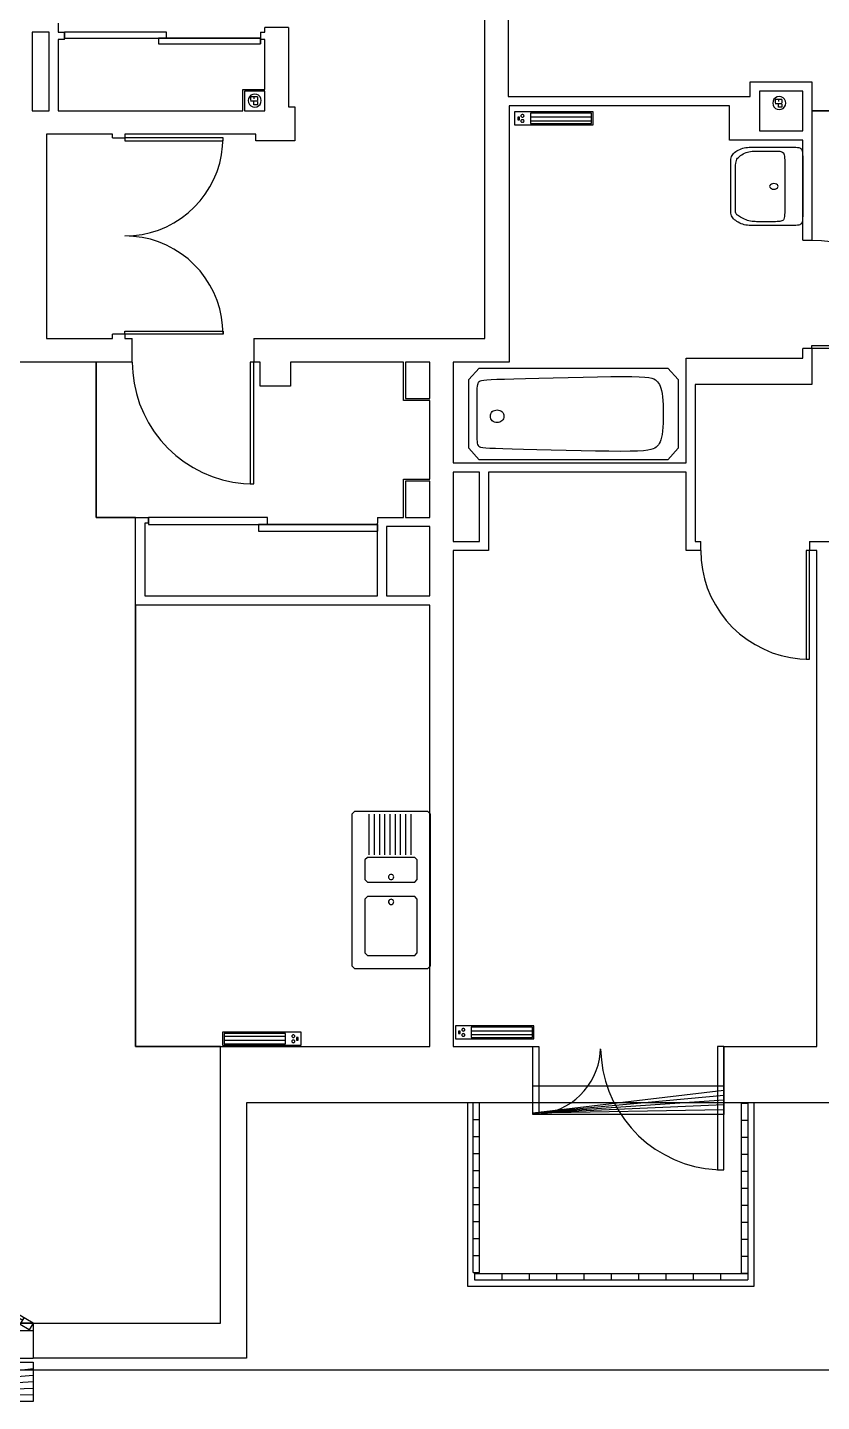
# Model space of a CAD drawing. Header units: millimetres. Extents: x -0.6 to 49.6, y -2.8 to 26.8.
# Drawn here: x 12.2 to 18.27, y -2.81 to 7.69 of the extents above; entities that cross this region are included whole.
import ezdxf
from ezdxf.enums import TextEntityAlignment as Align

# ---------------------------------------------------------------- set-up
doc = ezdxf.new("R2010")
doc.units = ezdxf.units.MM
for name, color, linetype in [('ABY_Dao_BATIM', 7, 'Continuous'), ('ABY_Equipement', 7, 'Continuous'), ('ABY_Ouverture', 124, 'Continuous'), ('ABY_Parois', 7, 'Continuous')]:
    doc.layers.add(name, color=color, linetype=linetype)

# ---------------------------------------------------------------- blocks, each defined once
blk = doc.blocks.new('OUV_ABY_D0_POR01')
for p, q in [((-41.3, 99.6), (-50, 100)), ((-50, 100), (-50, 100)), ((-50, 100), (-50, 0)), ((-47, 100), (-50, 100)), ((-47, 0), (-47, 100)), ((-32.6, 98.5), (-41.3, 99.6)), ((-24.1, 96.6), (-32.6, 98.5)), ((-15.8, 94), (-24.1, 96.6)), ((-7.7, 90.6), (-15.8, 94)), ((0, 86.6), (-7.7, 90.6)), ((7.4, 81.9), (0, 86.6)), ((14.3, 76.6), (7.4, 81.9)), ((20.7, 70.7), (14.3, 76.6)), ((26.6, 64.3), (20.7, 70.7)), ((31.9, 57.4), (26.6, 64.3)), ((36.6, 50), (31.9, 57.4)), ((40.6, 42.3), (36.6, 50)), ((44, 34.2), (40.6, 42.3)), ((46.6, 25.9), (44, 34.2)), ((48.5, 17.4), (46.6, 25.9)), ((49.6, 8.7), (48.5, 17.4)), ((-50, 0), (-47, 0)), ((50, 0), (49.6, 8.7))]:
    blk.add_line(p, q)
at = {"flags": 1}
for tag, p in [('DATE_ETAT_EQU', (0, -3.7)), ('DATE_ETAT_VOL', (0, -4.4)), ('DATE_ETAT', (0, -3)), ('ETAT_EQU', (0, -3.4)), ('ETAT_VOL', (0, -4)), ('ETAT', (0, -2.8))]:
    blk.add_attdef(tag, text='', height=0.25, rotation=360, dxfattribs=at).set_placement(p, align=Align.MIDDLE_CENTER)
at = {"color": 0, "linetype": 'ByBlock', "lineweight": -2}
for tag, flags, p in [('NUMCOMP_OUV', 1, (0, -1.9)), ('NUMCOMP_EQU', 1, (0, -2.2)), ('NUMCOMP_VOL', 1, (0, -2.5)), ('OUVERTURE', 13, (0, -0.8)), ('LARGEUR', 5, (0, -1.4)), ('HAUTEUR', 5, (0, -1.6)), ('ALLEGE', 5, (0, -1.1)), ('VOLET', 1, (0, -0.6)), ('SSSC', 1, (0, -0.3))]:
    blk.add_attdef(tag, text='', height=0.25, dxfattribs=dict(at, flags=flags)).set_placement(p, align=Align.MIDDLE)
at = {"flags": 1}
blk.add_attdef('TYPEPORTE', (-1.1, -4.9), '', height=0.25, dxfattribs=at)
blk = doc.blocks.new('OUV_ABY_D4_PPL03')
for p, q in [((-50, 0), (-50, -3)), ((2, 0), (-50, 0)), ((2, -3), (2, 0)), ((-50, -3), (50, -3)), ((-50, -3), (2, -3)), ((50, -3), (-2, -3)), ((-2, -3), (-2, -6)), ((50, -3), (50, -6)), ((50, -6), (50, -3)), ((-2, -6), (50, -6))]:
    blk.add_line(p, q)
at = {"flags": 1}
for tag, p in [('DATE_ETAT_EQU', (0, -3.71)), ('DATE_ETAT_VOL', (0, -4.37)), ('DATE_ETAT', (0, -3.05)), ('ETAT_EQU', (0, -3.38)), ('ETAT_VOL', (0, -4.04)), ('ETAT', (0, -2.77))]:
    blk.add_attdef(tag, text='', height=0.25, rotation=360, dxfattribs=at).set_placement(p, align=Align.MIDDLE_CENTER)
at = {"color": 0, "linetype": 'ByBlock', "lineweight": -2}
for tag, flags, p in [('NUMCOMP_OUV', 1, (0, -1.93)), ('NUMCOMP_EQU', 1, (0, -2.21)), ('NUMCOMP_VOL', 1, (0, -2.48)), ('OUVERTURE', 13, (0, -0.83)), ('LARGEUR', 5, (0, -1.37)), ('HAUTEUR', 5, (0, -1.64)), ('ALLEGE', 5, (0, -1.1)), ('VOLET', 1, (0, -0.56)), ('SSSC', 1, (0, -0.29))]:
    blk.add_attdef(tag, text='', height=0.25, dxfattribs=dict(at, flags=flags)).set_placement(p, align=Align.MIDDLE)
at = {"flags": 1}
blk.add_attdef('TYPEPORTE', (-1.12, -4.91), '', height=0.25, dxfattribs=at)
blk = doc.blocks.new('OUV_ABY_D4_PPL02')
for p, q in [((-91.3, 99.6), (-100, 100)), ((-100, 100), (-100, 100)), ((-100, 100), (-100, 0)), ((-97, 100), (-100, 100)), ((-97, 0), (-97, 100)), ((-82.6, 98.5), (-91.3, 99.6)), ((-74.1, 96.6), (-82.6, 98.5)), ((82.6, 98.5), (74.1, 96.6)), ((91.3, 99.6), (82.6, 98.5)), ((100, 100), (91.3, 99.6)), ((97, 0), (97, 100)), ((97, 100), (100, 100)), ((100, 100), (100, 0)), ((-65.8, 94), (-74.1, 96.6)), ((-57.7, 90.6), (-65.8, 94)), ((-50, 86.6), (-57.7, 90.6)), ((-42.6, 81.9), (-50, 86.6)), ((50, 86.6), (42.6, 81.9)), ((57.7, 90.6), (50, 86.6)), ((65.8, 94), (57.7, 90.6)), ((74.1, 96.6), (65.8, 94)), ((-35.7, 76.6), (-42.6, 81.9)), ((-29.3, 70.7), (-35.7, 76.6)), ((-23.4, 64.3), (-29.3, 70.7)), ((29.3, 70.7), (23.4, 64.3)), ((35.7, 76.6), (29.3, 70.7)), ((42.6, 81.9), (35.7, 76.6)), ((-18.1, 57.4), (-23.4, 64.3)), ((-13.4, 50), (-18.1, 57.4)), ((18.1, 57.4), (13.4, 50)), ((23.4, 64.3), (18.1, 57.4)), ((-9.4, 42.3), (-13.4, 50)), ((-6, 34.2), (-9.4, 42.3)), ((9.4, 42.3), (6, 34.2)), ((13.4, 50), (9.4, 42.3)), ((-3.4, 25.9), (-6, 34.2)), ((6, 34.2), (3.4, 25.9)), ((-1.5, 17.4), (-3.4, 25.9)), ((-0.4, 8.7), (-1.5, 17.4)), ((1.5, 17.4), (0.4, 8.7)), ((3.4, 25.9), (1.5, 17.4)), ((-100, 0), (-97, 0)), ((0, 0), (-0.4, 8.7)), ((0.4, 8.7), (0, 0)), ((0, 0), (0, 0)), ((100, 0), (97, 0))]:
    blk.add_line(p, q)
at = {"flags": 1}
for tag, p in [('DATE_ETAT_EQU', (0, -3.7)), ('DATE_ETAT_VOL', (0, -4.4)), ('DATE_ETAT', (0, -3)), ('ETAT_EQU', (0, -3.4)), ('ETAT_VOL', (0, -4)), ('ETAT', (0, -2.8))]:
    blk.add_attdef(tag, text='', height=0.25, rotation=360, dxfattribs=at).set_placement(p, align=Align.MIDDLE_CENTER)
at = {"color": 0, "linetype": 'ByBlock', "lineweight": -2}
for tag, flags, p in [('NUMCOMP_OUV', 1, (0, -1.9)), ('NUMCOMP_EQU', 1, (0, -2.2)), ('NUMCOMP_VOL', 1, (0, -2.5)), ('OUVERTURE', 13, (0, -0.8)), ('LARGEUR', 5, (0, -1.4)), ('HAUTEUR', 5, (0, -1.6)), ('ALLEGE', 5, (0, -1.1)), ('VOLET', 1, (0, -0.6)), ('SSSC', 1, (0, -0.3))]:
    blk.add_attdef(tag, text='', height=0.25, dxfattribs=dict(at, flags=flags)).set_placement(p, align=Align.MIDDLE)
at = {"flags": 1}
blk.add_attdef('TYPEPORTE', (-1.1, -4.9), '', height=0.25, dxfattribs=at)
blk = doc.blocks.new('OUV_ABY_B1_FEN02')
for p, q in [((-50, 0), (-7, 25)), ((-45.97, 1.02), (-9.82, 21.89)), ((-8.96, 20.4), (-10.46, 23)), ((-5.5, 22.4), (-8.96, 20.4)), ((-7, 25), (-5.5, 22.4)), ((-6.7, 25), (-6.77, 25.13)), ((-4.68, 21.13), (-6.7, 25)), ((-3.02, 17.1), (-4.68, 21.13)), ((4.98, 21.16), (3.31, 17.15)), ((7, 25), (4.98, 21.16)), ((7, 25), (5.5, 22.4)), ((5.5, 22.4), (8.96, 20.4)), ((50, 0), (7, 25)), ((8.96, 20.4), (10.46, 23)), ((45.97, 1.02), (9.82, 21.89)), ((-1.7, 12.94), (-3.02, 17.1)), ((3.31, 17.15), (1.99, 13.02)), ((-0.76, 8.68), (-1.7, 12.94)), ((1.99, 13.02), (1.04, 8.79)), ((-0.19, 4.36), (-0.76, 8.68)), ((1.04, 8.79), (0.46, 4.49)), ((-50, 0), (50, 0)), ((-50, -3), (-50, 0)), ((-50, 0), (-48.5, -2.6)), ((-45.04, -0.6), (-46.55, 2.01)), ((0, 0), (-0.19, 4.36)), ((0.46, 4.49), (0.26, 0.15)), ((0.26, 0.15), (0.26, 0)), ((45.04, -0.6), (46.55, 2.01)), ((50, 0), (48.5, -2.6)), ((50, 0), (50, -3)), ((50, -3), (-50, -3)), ((-48.5, -2.6), (-45.04, -0.6)), ((48.5, -2.6), (45.04, -0.6))]:
    blk.add_line(p, q)
at = {"flags": 1}
for tag, p in [('DATE_ETAT_EQU', (0, -3.71)), ('DATE_ETAT_VOL', (0, -4.37)), ('DATE_ETAT', (0, -3.05)), ('ETAT_EQU', (0, -3.38)), ('ETAT_VOL', (0, -4.04)), ('ETAT', (0, -2.77))]:
    blk.add_attdef(tag, text='', height=0.25, rotation=360, dxfattribs=at).set_placement(p, align=Align.MIDDLE_CENTER)
at = {"color": 0, "linetype": 'ByBlock', "lineweight": -2}
for tag, flags, p in [('NUMCOMP_OUV', 1, (0, -1.93)), ('NUMCOMP_EQU', 1, (0, -2.21)), ('NUMCOMP_VOL', 1, (0, -2.48)), ('OUVERTURE', 13, (0, -0.83)), ('LARGEUR', 5, (0, -1.37)), ('HAUTEUR', 5, (0, -1.64)), ('ALLEGE', 5, (0, -1.1)), ('VOLET', 1, (0, -0.56)), ('SSSC', 1, (0, -0.29))]:
    blk.add_attdef(tag, text='', height=0.25, dxfattribs=dict(at, flags=flags)).set_placement(p, align=Align.MIDDLE)
at = {"flags": 1}
blk.add_attdef('TYPEPORTE', (-1.12, -4.91), '', height=0.25, dxfattribs=at)
blk = doc.blocks.new('VOL_ABY_B3_VOL01')
for p, q in [((-50, -15), (-50, 0)), ((-50, 0), (50, 0)), ((50, 0), (50, -12)), ((50, -2.5), (-50.1, -14.22)), ((50, -2.5), (-50.1, -14.22)), ((50, -5), (-50.08, -14.22)), ((50, -5), (-50.08, -14.22)), ((50, -7.5), (-50.06, -14.22)), ((50, -7.5), (-50.06, -14.22)), ((50, -10), (-50.04, -14.22)), ((50, -10), (-50.04, -14.22)), ((50, -12.5), (-50.02, -14.22)), ((50, -12.5), (-50.02, -14.22)), ((-50, -15), (-50, -12)), ((50, -15), (-50, -15)), ((50, -12), (50, -15))]:
    blk.add_line(p, q)
at = {"color": 0, "linetype": 'ByBlock', "lineweight": -2}
for tag, flags, p in [('PROFONDEUR', 5, (0, -1.07)), ('ANNEE_REN', 1, (0, -3.01)), ('NUMCOMP', 9, (0, -2.71)), ('ALTITUDE', 13, (0, -0.53)), ('LARGEUR', 5, (0, -0.8)), ('HAUTEUR', 5, (0, -1.34)), ('EQMUR', 9, (0, -1.88)), ('EQOUV', 9, (0, -2.16)), ('EQFAC', 9, (0, -1.61)), ('SSSC', 5, (0, -0.26)), ('QTE', 9, (0, -2.44))]:
    blk.add_attdef(tag, text='', height=0.25, dxfattribs=dict(at, flags=flags)).set_placement(p, align=Align.MIDDLE)
for tag, flags, p in [('DATE_ETAT', 1, (0, -3.57)), ('DUREE_VIE', 9, (-0.02, -3.87)), ('ETAT', 9, (0, -3.3))]:
    blk.add_attdef(tag, text='', height=0.25, rotation=360, dxfattribs=dict(flags=flags)).set_placement(p, align=Align.MIDDLE_CENTER)
blk = doc.blocks.new('OUV_ABY_C0_POR10')
for p, q in [((-6.2, 0), (-5.8, 0)), ((-6.2, -4.39), (-6.2, 0)), ((-5.8, 0), (-5.8, -4.39)), ((5.8, 0), (5.8, -7.99)), ((6.2, 0), (5.8, 0)), ((6.2, -7.99), (6.2, 0)), ((-1.96, -1.2), (-1.87, -0.82)), ((-1.87, -0.82), (-1.82, -0.44)), ((-1.82, -0.44), (-1.8, -0.15)), ((-1.8, -0.17), (-1.75, -0.87)), ((-1.75, -0.87), (-1.65, -1.56)), ((-2.23, -1.91), (-2.08, -1.56)), ((-2.08, -1.56), (-1.96, -1.2)), ((-1.65, -1.56), (-1.48, -2.24)), ((-2.86, -2.88), (-2.63, -2.57)), ((-2.63, -2.57), (-2.41, -2.25)), ((-2.41, -2.25), (-2.23, -1.91)), ((-1.48, -2.24), (-1.26, -2.9)), ((-3.72, -3.64), (-3.41, -3.41)), ((-3.41, -3.41), (-3.13, -3.16)), ((-3.13, -3.16), (-2.86, -2.88)), ((-1.26, -2.9), (-0.98, -3.54)), ((-0.98, -3.54), (-0.64, -4.15)), ((-5.8, -4.39), (-6.2, -4.39)), ((-5.87, -4.39), (-5.49, -4.35)), ((-5.49, -4.35), (-5.12, -4.27)), ((-5.12, -4.27), (-4.75, -4.16)), ((-4.75, -4.16), (-4.39, -4.02)), ((-4.39, -4.02), (-4.05, -3.84)), ((-4.05, -3.84), (-3.72, -3.64)), ((-0.64, -4.15), (-0.25, -4.73)), ((-0.25, -4.73), (0.18, -5.27)), ((0.18, -5.27), (0.67, -5.78)), ((0.67, -5.78), (1.19, -6.24)), ((1.19, -6.24), (1.75, -6.65)), ((1.75, -6.65), (2.35, -7.01)), ((2.35, -7.01), (2.98, -7.32)), ((2.98, -7.32), (3.63, -7.58)), ((3.63, -7.58), (4.3, -7.77)), ((4.3, -7.77), (4.98, -7.91)), ((4.98, -7.91), (5.68, -7.98)), ((5.68, -7.98), (5.82, -7.99)), ((5.8, -7.99), (6.2, -7.99))]:
    blk.add_line(p, q)
at = {"color": 0, "linetype": 'ByBlock', "lineweight": -2}
for tag, flags, p in [('OUVERTURE', 13, (0, -0.829)), ('VOLET', 1, (0, -0.559)), ('SSSC', 1, (0, -0.289)), ('NUMCOMP_OUV', 1, (0, -1.929)), ('LARGEUR', 5, (0, -1.369)), ('HAUTEUR', 5, (0, -1.639)), ('ALLEGE', 5, (0, -1.099)), ('NUMCOMP_EQU', 1, (0, -2.213)), ('NUMCOMP_VOL', 1, (0, -2.484))]:
    blk.add_attdef(tag, text='', height=0.25, dxfattribs=dict(at, flags=flags)).set_placement(p, align=Align.MIDDLE)
at = {"flags": 1}
for tag, p in [('ETAT', (0, -2.772)), ('DATE_ETAT', (0, -3.045)), ('ETAT_EQU', (0, -3.376)), ('DATE_ETAT_EQU', (0, -3.707)), ('DATE_ETAT_VOL', (0, -4.368)), ('ETAT_VOL', (0, -4.037))]:
    blk.add_attdef(tag, text='', height=0.25, rotation=360, dxfattribs=at).set_placement(p, align=Align.MIDDLE_CENTER)
blk.add_attdef('TYPEPORTE', (-1.116, -4.909), '', height=0.25, dxfattribs=at)
blk = doc.blocks.new('EQU_ABY_I0_EVI01')
for p, q in [((-58, 30), (-60, 28)), ((-60, 28), (-60, -28)), ((58, 30), (-58, 30)), ((58, 30), (60, 28)), ((60, -28), (60, 28)), ((-58, 15), (-27, 15)), ((-58, 11), (-27, 11)), ((-23, 20), (-25, 18)), ((-25, 18), (-25, -18)), ((-8, 20), (-23, 20)), ((-6, 18), (-8, 20)), ((-6, -18), (-6, 18)), ((7, 20), (5, 18)), ((5, 18), (5, -18)), ((48, 20), (7, 20)), ((50, 18), (48, 20)), ((50, -18), (50, 18)), ((-58, 7), (-27, 7)), ((-58, 3), (-27, 3)), ((-11.9, 0.6), (-12, 0)), ((-12, 0), (-11.9, -0.6)), ((-11.6, 1.2), (-11.9, 0.6)), ((-11.2, 1.6), (-11.6, 1.2)), ((-10.6, 1.9), (-11.2, 1.6)), ((-10, 2), (-10.6, 1.9)), ((-9.4, 1.9), (-10, 2)), ((-8.8, 1.6), (-9.4, 1.9)), ((-8.4, 1.2), (-8.8, 1.6)), ((-8.1, 0.6), (-8.4, 1.2)), ((-8, 0), (-8.1, 0.6)), ((-8.1, -0.6), (-8, 0)), ((-8, 0), (-8, 0)), ((7.1, 0.6), (7, 0)), ((7, 0), (7.1, -0.6)), ((7.4, 1.2), (7.1, 0.6)), ((7.8, 1.6), (7.4, 1.2)), ((8.4, 1.9), (7.8, 1.6)), ((9, 2), (8.4, 1.9)), ((9.6, 1.9), (9, 2)), ((10.2, 1.6), (9.6, 1.9)), ((10.6, 1.2), (10.2, 1.6)), ((10.9, 0.6), (10.6, 1.2)), ((11, 0), (10.9, 0.6)), ((10.9, -0.6), (11, 0)), ((11, 0), (11, 0)), ((-58, -1), (-27, -1)), ((-58, -5), (-27, -5)), ((-58, -9), (-27, -9)), ((-11.9, -0.6), (-11.6, -1.2)), ((-11.6, -1.2), (-11.2, -1.6)), ((-11.2, -1.6), (-10.6, -1.9)), ((-10.6, -1.9), (-10, -2)), ((-10, -2), (-9.4, -1.9)), ((-9.4, -1.9), (-8.8, -1.6)), ((-8.8, -1.6), (-8.4, -1.2)), ((-8.4, -1.2), (-8.1, -0.6)), ((7.1, -0.6), (7.4, -1.2)), ((7.4, -1.2), (7.8, -1.6)), ((7.8, -1.6), (8.4, -1.9)), ((8.4, -1.9), (9, -2)), ((9, -2), (9.6, -1.9)), ((9.6, -1.9), (10.2, -1.6)), ((10.2, -1.6), (10.6, -1.2)), ((10.6, -1.2), (10.9, -0.6)), ((-58, -13), (-27, -13)), ((-58, -17), (-27, -17)), ((-25, -18), (-23, -20)), ((-23, -20), (-8, -20)), ((-8, -20), (-6, -18)), ((5, -18), (7, -20)), ((7, -20), (48, -20)), ((48, -20), (50, -18)), ((-60, -28), (-58, -30)), ((-58, -30), (58, -30)), ((58, -30), (60, -28))]:
    blk.add_line(p, q)
at = {"color": 0, "linetype": 'ByBlock', "lineweight": -2}
for tag, flags, p in [('PROFONDEUR', 5, (0, -1.1)), ('ANNEE_REN', 1, (0, -3)), ('NUMCOMP', 9, (0, -2.7)), ('ALTITUDE', 13, (0, -0.5)), ('LARGEUR', 5, (0, -0.8)), ('HAUTEUR', 5, (0, -1.3)), ('EQMUR', 9, (0, -1.9)), ('EQOUV', 9, (0, -2.2)), ('EQFAC', 9, (0, -1.6)), ('SSSC', 5, (0, -0.3)), ('QTE', 9, (0, -2.4))]:
    blk.add_attdef(tag, text='', height=0.25, dxfattribs=dict(at, flags=flags)).set_placement(p, align=Align.MIDDLE)
for tag, flags, p in [('DATE_ETAT', 1, (0, -3.6)), ('DUREE_VIE', 9, (0, -3.9)), ('ETAT', 9, (0, -3.3))]:
    blk.add_attdef(tag, text='', height=0.25, rotation=360, dxfattribs=dict(flags=flags)).set_placement(p, align=Align.MIDDLE_CENTER)
blk = doc.blocks.new('EQU_ABY_I0_BAI01')
for p, q in [((-20, 45), (-15, 50)), ((-15, 50), (15, 50)), ((15, 50), (20, 45)), ((-20, -45), (-20, 45)), ((-11.24, 41.74), (-10.19, 42.03)), ((-10.19, 42.03), (-8.95, 42.29)), ((-8.95, 42.29), (-7.5, 42.5)), ((-7.5, 42.5), (-5.83, 42.66)), ((-5.83, 42.66), (-3.98, 42.78)), ((-3.98, 42.78), (-2.02, 42.85)), ((-2.02, 42.85), (0, 42.88)), ((0, 42.88), (2.02, 42.85)), ((2.02, 42.85), (3.98, 42.78)), ((3.98, 42.78), (5.83, 42.66)), ((5.83, 42.66), (7.5, 42.5)), ((7.5, 42.5), (8.95, 42.29)), ((8.95, 42.29), (10.19, 42.03)), ((10.19, 42.03), (11.24, 41.73)), ((20, 45), (20, -45)), ((-16.06, 34.01), (-15.85, 36)), ((-15.85, 36), (-15.59, 37.43)), ((-15.59, 37.43), (-15.28, 38.43)), ((-15.28, 38.43), (-14.91, 39.13)), ((-14.91, 39.13), (-14.5, 39.67)), ((-14.5, 39.67), (-14.04, 40.15)), ((-14.04, 40.15), (-13.5, 40.6)), ((-13.5, 40.6), (-12.87, 41.02)), ((-12.87, 41.02), (-12.13, 41.4)), ((-12.13, 41.4), (-11.24, 41.74)), ((11.24, 41.73), (12.13, 41.38)), ((12.13, 41.38), (12.87, 40.98)), ((12.87, 40.98), (13.5, 40.53)), ((13.5, 40.53), (14.04, 40.04)), ((14.04, 40.04), (14.5, 39.5)), ((14.5, 39.5), (14.91, 38.89)), ((14.91, 38.89), (15.28, 38.11)), ((15.28, 38.11), (15.59, 37.02)), ((15.59, 37.02), (15.85, 35.5)), ((-16.3, 27.81), (-16.21, 31.32)), ((-16.21, 31.32), (-16.06, 34.01)), ((15.85, 35.5), (16.06, 33.42)), ((16.06, 33.42), (16.21, 30.64)), ((16.21, 30.64), (16.3, 27.04)), ((-16.33, 23.33), (-16.3, 27.81)), ((16.3, 27.04), (16.33, 22.5)), ((-16.3, 17.83), (-16.33, 23.33)), ((16.33, 22.5), (16.3, 16.94)), ((-16.22, 11.51), (-16.3, 17.83)), ((16.3, 16.94), (16.22, 10.58)), ((-16.1, 4.63), (-16.22, 11.51)), ((16.22, 10.58), (16.1, 3.68)), ((-15.96, -2.52), (-16.1, 4.63)), ((16.1, 3.68), (15.96, -3.48)), ((-15.8, -9.68), (-15.96, -2.52)), ((15.96, -3.48), (15.8, -10.63)), ((-15.63, -16.58), (-15.8, -9.68)), ((15.8, -10.63), (15.63, -17.51)), ((-15.47, -22.94), (-15.63, -16.58)), ((15.63, -17.51), (15.47, -23.83)), ((-15.33, -28.5), (-15.47, -22.94)), ((15.47, -23.83), (15.33, -29.33)), ((-15.22, -33.04), (-15.33, -28.5)), ((15.33, -29.33), (15.22, -33.81)), ((-15.13, -36.63), (-15.22, -33.04)), ((-1.75, -36.5), (-1.7, -35.85)), ((-1.7, -35.85), (-1.56, -35.22)), ((-1.56, -35.22), (-1.33, -34.65)), ((-1.33, -34.65), (-1, -34.17)), ((-1, -34.17), (-0.58, -33.78)), ((-0.58, -33.78), (-0.09, -33.51)), ((-0.09, -33.51), (0.44, -33.35)), ((0.44, -33.35), (1, -33.29)), ((1, -33.29), (1.56, -33.35)), ((1.56, -33.35), (2.09, -33.51)), ((2.09, -33.51), (2.58, -33.78)), ((2.58, -33.78), (3, -34.17)), ((3, -34.17), (3.33, -34.65)), ((3.33, -34.65), (3.56, -35.22)), ((3.56, -35.22), (3.7, -35.85)), ((3.7, -35.85), (3.75, -36.5)), ((15.22, -33.81), (15.13, -37.32)), ((-15.04, -39.39), (-15.13, -36.63)), ((-14.94, -41.44), (-15.04, -39.39)), ((-14.81, -42.9), (-14.94, -41.44)), ((-1.7, -37.15), (-1.75, -36.5)), ((-1.56, -37.78), (-1.7, -37.15)), ((-1.33, -38.35), (-1.56, -37.78)), ((-1, -38.83), (-1.33, -38.35)), ((-0.58, -39.22), (-1, -38.83)), ((-0.09, -39.49), (-0.58, -39.22)), ((0.44, -39.65), (-0.09, -39.49)), ((1, -39.71), (0.44, -39.65)), ((1.56, -39.65), (1, -39.71)), ((2.09, -39.49), (1.56, -39.65)), ((2.58, -39.22), (2.09, -39.49)), ((3, -38.83), (2.58, -39.22)), ((3.33, -38.35), (3, -38.83)), ((3.56, -37.78), (3.33, -38.35)), ((3.7, -37.15), (3.56, -37.78)), ((3.75, -36.5), (3.7, -37.15)), ((14.94, -41.94), (14.81, -43.31)), ((15.04, -39.98), (14.94, -41.94)), ((15.13, -37.32), (15.04, -39.98)), ((-15, -50), (-20, -45)), ((-14.65, -43.9), (-14.81, -42.9)), ((-14.44, -44.56), (-14.65, -43.9)), ((-14.17, -45), (-14.44, -44.56)), ((-13.81, -45.33), (-14.17, -45)), ((-13.36, -45.58), (-13.81, -45.33)), ((-12.79, -45.76), (-13.36, -45.58)), ((-12.08, -45.88), (-12.79, -45.76)), ((-11.22, -45.95), (-12.08, -45.88)), ((-10.18, -45.98), (-11.22, -45.95)), ((-8.95, -46), (-10.18, -45.98)), ((-7.5, -46), (-8.95, -46)), ((-5.83, -46), (-7.5, -46)), ((-3.98, -46), (-5.83, -46)), ((-2.02, -46), (-3.98, -46)), ((0, -46), (-2.02, -46)), ((2.02, -46), (0, -46)), ((3.98, -46), (2.02, -46)), ((5.83, -46), (3.98, -46)), ((7.5, -46), (5.83, -46)), ((8.95, -46), (7.5, -46)), ((10.18, -45.99), (8.95, -46)), ((11.22, -45.96), (10.18, -45.99)), ((12.08, -45.9), (11.22, -45.96)), ((12.79, -45.8), (12.08, -45.9)), ((13.36, -45.65), (12.79, -45.8)), ((13.81, -45.44), (13.36, -45.65)), ((14.17, -45.17), (13.81, -45.44)), ((14.44, -44.79), (14.17, -45.17)), ((14.65, -44.22), (14.44, -44.79)), ((14.81, -43.31), (14.65, -44.22)), ((20, -45), (15, -50)), ((15, -50), (-15, -50))]:
    blk.add_line(p, q)
at = {"color": 0, "linetype": 'ByBlock', "lineweight": -2}
for tag, flags, p in [('PROFONDEUR', 5, (0, -1.07)), ('ANNEE_REN', 1, (0, -3.01)), ('NUMCOMP', 9, (0, -2.71)), ('ALTITUDE', 13, (0, -0.53)), ('LARGEUR', 5, (0, -0.8)), ('HAUTEUR', 5, (0, -1.34)), ('EQMUR', 9, (0, -1.88)), ('EQOUV', 9, (0, -2.16)), ('EQFAC', 9, (0, -1.61)), ('SSSC', 5, (0, -0.26)), ('QTE', 9, (0, -2.44))]:
    blk.add_attdef(tag, text='', height=0.25, dxfattribs=dict(at, flags=flags)).set_placement(p, align=Align.MIDDLE)
for tag, flags, p in [('DATE_ETAT', 1, (0, -3.57)), ('DUREE_VIE', 9, (-0.02, -3.87)), ('ETAT', 9, (0, -3.3))]:
    blk.add_attdef(tag, text='', height=0.25, rotation=360, dxfattribs=dict(flags=flags)).set_placement(p, align=Align.MIDDLE_CENTER)
blk = doc.blocks.new('EQU_ABY_I0_LAV01')
for p, q in [((-49.9, 22.9), (-49.8, 24.4)), ((-49.8, 24.4), (-49.6, 25.7)), ((-49.6, 25.7), (-49.3, 26.7)), ((-49.3, 26.7), (-48.9, 27.6)), ((-48.9, 27.6), (-48.3, 28.3)), ((-48.3, 28.3), (-47.6, 28.9)), ((-47.6, 28.9), (-46.6, 29.3)), ((-46.6, 29.3), (-45.2, 29.6)), ((-45.2, 29.6), (-43.3, 29.8)), ((-43.3, 29.8), (-40.8, 29.9)), ((-40.8, 29.9), (-37.5, 30)), ((-37.5, 30), (-33.4, 30)), ((-33.4, 30), (-28.3, 30)), ((-28.3, 30), (-22.2, 30)), ((-22.2, 30), (-15.3, 30)), ((-15.3, 30), (-7.8, 30)), ((-7.8, 30), (0, 30)), ((0, 30), (7.8, 30)), ((7.8, 30), (15.3, 30)), ((15.3, 30), (22.2, 30)), ((22.2, 30), (28.3, 30)), ((28.3, 30), (33.4, 30)), ((33.4, 30), (37.5, 30)), ((37.5, 30), (40.8, 29.9)), ((40.8, 29.9), (43.3, 29.8)), ((43.3, 29.8), (45.2, 29.6)), ((45.2, 29.6), (46.6, 29.3)), ((46.6, 29.3), (47.6, 28.9)), ((47.6, 28.9), (48.3, 28.3)), ((48.3, 28.3), (48.9, 27.6)), ((48.9, 27.6), (49.3, 26.7)), ((49.3, 26.7), (49.6, 25.7)), ((49.6, 25.7), (49.8, 24.4)), ((49.8, 24.4), (49.9, 22.9)), ((-50, 21.1), (-49.9, 22.9)), ((-50, 19), (-50, 21.1)), ((-50, 16.7), (-50, 19)), ((-50, 14), (-50, 16.7)), ((-50, 11.1), (-50, 14)), ((-44.6, 10.8), (-44.3, 11.8)), ((-44.3, 11.8), (-43.9, 12.6)), ((-43.9, 12.6), (-43.3, 13.3)), ((-43.3, 13.3), (-42.6, 13.9)), ((-42.6, 13.9), (-41.6, 14.3)), ((-41.6, 14.3), (-40.3, 14.6)), ((-40.3, 14.6), (-38.5, 14.8)), ((-38.5, 14.8), (-36.2, 14.9)), ((-36.2, 14.9), (-33.3, 15)), ((-33.3, 15), (-29.5, 15)), ((-29.5, 15), (-25, 15)), ((-25, 15), (-19.6, 15)), ((-19.6, 15), (-13.4, 15)), ((-13.4, 15), (-6.8, 15)), ((-6.8, 15), (0, 15)), ((0, 15), (6.8, 15)), ((6.8, 15), (13.4, 15)), ((13.4, 15), (19.6, 15)), ((19.6, 15), (25, 15)), ((25, 15), (29.5, 15)), ((29.5, 15), (33.3, 15)), ((33.3, 15), (36.2, 14.9)), ((36.2, 14.9), (38.5, 14.8)), ((38.5, 14.8), (40.3, 14.6)), ((40.3, 14.6), (41.6, 14.3)), ((41.6, 14.3), (42.6, 13.9)), ((42.6, 13.9), (43.3, 13.3)), ((43.3, 13.3), (43.9, 12.6)), ((43.9, 12.6), (44.3, 11.8)), ((44.3, 11.8), (44.6, 10.8)), ((49.9, 22.9), (50, 21.1)), ((50, 21.1), (50, 19)), ((50, 19), (50, 16.7)), ((50, 16.7), (50, 14)), ((50, 14), (50, 11.1)), ((-50, 8.1), (-50, 11.1)), ((-50, 5), (-50, 8.1)), ((-50, 1.9), (-50, 5)), ((-50, -1.1), (-50, 1.9)), ((-45, 7.4), (-44.9, 8.6)), ((-45, 6.1), (-45, 7.4)), ((-45, 4.8), (-45, 6.1)), ((-45, 3.5), (-45, 4.8)), ((-45, 2.2), (-45, 3.5)), ((-45, 0.8), (-45, 2.2)), ((-45, -0.5), (-45, 0.8)), ((-44.9, 8.6), (-44.8, 9.8)), ((-44.8, 9.8), (-44.6, 10.8)), ((-3.4, 7.1), (-3.6, 6)), ((-3.6, 6), (-3.4, 4.9)), ((-2.9, 8.1), (-3.4, 7.1)), ((-3.4, 4.9), (-2.9, 3.9)), ((-2.1, 8.9), (-2.9, 8.1)), ((-2.9, 3.9), (-2.1, 3.1)), ((-1.1, 9.4), (-2.1, 8.9)), ((-2.1, 3.1), (-1.1, 2.6)), ((0, 9.6), (-1.1, 9.4)), ((-1.1, 2.6), (0, 2.4)), ((1.1, 9.4), (0, 9.6)), ((0, 2.4), (1.1, 2.6)), ((2.1, 8.9), (1.1, 9.4)), ((1.1, 2.6), (2.1, 3.1)), ((2.9, 8.1), (2.1, 8.9)), ((2.1, 3.1), (2.9, 3.9)), ((3.4, 7.1), (2.9, 8.1)), ((2.9, 3.9), (3.4, 4.9)), ((3.6, 6), (3.4, 7.1)), ((3.4, 4.9), (3.6, 6)), ((3.6, 6), (3.6, 6)), ((44.6, 10.8), (44.8, 9.8)), ((44.8, 9.8), (44.9, 8.6)), ((44.9, 8.6), (45, 7.4)), ((45, 7.4), (45, 6.1)), ((45, 6.1), (45, 4.8)), ((45, 4.8), (45, 3.5)), ((45, 3.5), (45, 2.2)), ((45, 2.2), (45, 0.8)), ((45, 0.8), (45, -0.5)), ((50, 11.1), (50, 8.1)), ((50, 8.1), (50, 5)), ((50, 5), (50, 1.9)), ((50, 1.9), (50, -1.1)), ((-50, -4), (-50, -1.1)), ((-50, -6.7), (-50, -4)), ((-50, -9), (-50, -6.7)), ((-50, -11.1), (-50, -9)), ((-49.9, -12.9), (-50, -11.1)), ((-45, -1.8), (-45, -0.5)), ((-45, -3.2), (-45, -1.8)), ((-45, -4.5), (-45, -3.2)), ((-45, -5.8), (-45, -4.5)), ((-45, -7.1), (-45, -5.8)), ((-45, -8.4), (-45, -7.1)), ((-44.9, -9.7), (-45, -8.4)), ((-44.8, -11), (-44.9, -9.7)), ((-44.6, -12.2), (-44.8, -11)), ((44.8, -11), (44.6, -12.2)), ((44.9, -9.7), (44.8, -11)), ((45, -8.4), (44.9, -9.7)), ((45, -0.5), (45, -1.8)), ((45, -1.8), (45, -3.2)), ((45, -3.2), (45, -4.5)), ((45, -4.5), (45, -5.8)), ((45, -5.8), (45, -7.1)), ((45, -7.1), (45, -8.4)), ((50, -11.1), (49.9, -12.9)), ((50, -1.1), (50, -4)), ((50, -4), (50, -6.7)), ((50, -6.7), (50, -9)), ((50, -9), (50, -11.1)), ((-49.8, -14.6), (-49.9, -12.9)), ((-49.6, -16.1), (-49.8, -14.6)), ((-49.4, -17.5), (-49.6, -16.1)), ((-49, -18.7), (-49.4, -17.5)), ((-48.5, -20), (-49, -18.7)), ((-47.9, -21.2), (-48.5, -20)), ((-47.1, -22.5), (-47.9, -21.2)), ((-46.2, -23.7), (-47.1, -22.5)), ((-44.4, -13.5), (-44.6, -12.2)), ((-44, -14.8), (-44.4, -13.5)), ((-43.5, -16), (-44, -14.8)), ((-42.9, -17.2), (-43.5, -16)), ((-42.1, -18.5), (-42.9, -17.2)), ((-41.2, -19.7), (-42.1, -18.5)), ((-40.3, -20.8), (-41.2, -19.7)), ((-39.2, -21.8), (-40.3, -20.8)), ((-38.1, -22.8), (-39.2, -21.8)), ((-36.9, -23.6), (-38.1, -22.8)), ((38.2, -22.8), (37.4, -23.6)), ((39.1, -21.8), (38.2, -22.8)), ((40, -20.8), (39.1, -21.8)), ((40.9, -19.7), (40, -20.8)), ((41.8, -18.5), (40.9, -19.7)), ((42.6, -17.2), (41.8, -18.5)), ((43.3, -16), (42.6, -17.2)), ((43.9, -14.8), (43.3, -16)), ((44.3, -13.5), (43.9, -14.8)), ((44.6, -12.2), (44.3, -13.5)), ((46.8, -22.5), (45.8, -23.7)), ((47.6, -21.2), (46.8, -22.5)), ((48.3, -20), (47.6, -21.2)), ((48.9, -18.7), (48.3, -20)), ((49.3, -17.5), (48.9, -18.7)), ((49.6, -16.1), (49.3, -17.5)), ((49.8, -14.6), (49.6, -16.1)), ((49.9, -12.9), (49.8, -14.6)), ((-45.3, -24.8), (-46.2, -23.7)), ((-44.2, -25.8), (-45.3, -24.8)), ((-43.1, -26.8), (-44.2, -25.8)), ((-41.9, -27.6), (-43.1, -26.8)), ((-40.7, -28.3), (-41.9, -27.6)), ((-39.4, -28.9), (-40.7, -28.3)), ((-38, -29.3), (-39.4, -28.9)), ((-36.4, -29.6), (-38, -29.3)), ((-35.7, -24.3), (-36.9, -23.6)), ((-34.4, -29.8), (-36.4, -29.6)), ((-34.4, -24.9), (-35.7, -24.3)), ((-33, -25.3), (-34.4, -24.9)), ((-32.1, -29.9), (-34.4, -29.8)), ((-31.4, -25.6), (-33, -25.3)), ((-29.3, -30), (-32.1, -29.9)), ((-29.4, -25.8), (-31.4, -25.6)), ((-27.1, -25.9), (-29.4, -25.8)), ((-25.9, -30), (-29.3, -30)), ((-24.3, -26), (-27.1, -25.9)), ((-21.8, -30), (-25.9, -30)), ((-20.9, -26), (-24.3, -26)), ((-17, -30), (-21.8, -30)), ((-16.8, -26), (-20.9, -26)), ((-11.7, -30), (-17, -30)), ((-12.1, -26), (-16.8, -26)), ((-6.7, -26), (-12.1, -26)), ((-5.9, -30), (-11.7, -30)), ((-1, -26), (-6.7, -26)), ((0, -30), (-5.9, -30)), ((4.8, -26), (-1, -26)), ((5.9, -30), (0, -30)), ((10.5, -26), (4.8, -26)), ((11.6, -30), (5.9, -30)), ((15.9, -26), (10.5, -26)), ((16.9, -30), (11.6, -30)), ((20.8, -26), (15.9, -26)), ((21.7, -30), (16.9, -30)), ((25, -26), (20.8, -26)), ((25.7, -30), (21.7, -30)), ((28.3, -26), (25, -26)), ((29, -30), (25.7, -30)), ((30.8, -26), (28.3, -26)), ((31.7, -29.9), (29, -30)), ((32.7, -25.9), (30.8, -26)), ((34, -29.8), (31.7, -29.9)), ((34, -25.8), (32.7, -25.9)), ((34.9, -25.6), (34, -25.8)), ((35.8, -29.6), (34, -29.8)), ((35.5, -25.3), (34.9, -25.6)), ((36.1, -24.9), (35.5, -25.3)), ((37.4, -29.3), (35.8, -29.6)), ((36.7, -24.3), (36.1, -24.9)), ((37.4, -23.6), (36.7, -24.3)), ((38.7, -28.9), (37.4, -29.3)), ((40, -28.3), (38.7, -28.9)), ((41.2, -27.6), (40, -28.3)), ((42.5, -26.8), (41.2, -27.6)), ((43.7, -25.8), (42.5, -26.8)), ((44.8, -24.8), (43.7, -25.8)), ((45.8, -23.7), (44.8, -24.8))]:
    blk.add_line(p, q)
at = {"color": 0, "linetype": 'ByBlock', "lineweight": -2}
for tag, flags, p in [('PROFONDEUR', 5, (0, -1.1)), ('ANNEE_REN', 1, (0, -3)), ('NUMCOMP', 9, (0, -2.7)), ('ALTITUDE', 13, (0, -0.5)), ('LARGEUR', 5, (0, -0.8)), ('HAUTEUR', 5, (0, -1.3)), ('EQMUR', 9, (0, -1.9)), ('EQOUV', 9, (0, -2.2)), ('EQFAC', 9, (0, -1.6)), ('SSSC', 5, (0, -0.3)), ('QTE', 9, (0, -2.4))]:
    blk.add_attdef(tag, text='', height=0.25, dxfattribs=dict(at, flags=flags)).set_placement(p, align=Align.MIDDLE)
for tag, flags, p in [('DATE_ETAT', 1, (0, -3.6)), ('DUREE_VIE', 9, (0, -3.9)), ('ETAT', 9, (0, -3.3))]:
    blk.add_attdef(tag, text='', height=0.25, rotation=360, dxfattribs=dict(flags=flags)).set_placement(p, align=Align.MIDDLE_CENTER)
blk = doc.blocks.new('EQU_ABY_M7_DEV01')
for p, q in [((-2.28, 0.86), (-2.4, 0.1)), ((-2.4, 0.1), (-2.28, -0.65)), ((-1.93, 1.54), (-2.28, 0.86)), ((-1.39, 2.08), (-1.93, 1.54)), ((-0.71, 2.42), (-1.39, 2.08)), ((-1.32, 1.08), (-1.32, -1.49)), ((-1.31, 1.08), (-0.05, 1.08)), ((0.04, 2.54), (-0.71, 2.42)), ((0.79, 2.42), (0.04, 2.54)), ((0.3, 1.09), (0.3, -1.49)), ((0.32, 1.09), (1.62, 1.09)), ((1.47, 2.08), (0.79, 2.42)), ((2.01, 1.54), (1.47, 2.08)), ((1.62, 1.09), (1.62, -0.19)), ((2.36, 0.86), (2.01, 1.54)), ((2.48, 0.1), (2.36, 0.86)), ((2.36, -0.65), (2.48, 0.1)), ((2.48, 0.1), (2.48, 0.1)), ((-2.28, -0.65), (-1.93, -1.33)), ((-1.93, -1.33), (-1.39, -1.87)), ((-1.39, -1.87), (-0.71, -2.21)), ((-1.32, -0.21), (-0.59, -0.19)), ((-1.32, -1.49), (-0.09, -1.49)), ((-0.71, -2.21), (0.04, -2.33)), ((0.04, -2.33), (0.79, -2.21)), ((1.62, -0.19), (0.3, -0.19)), ((0.79, -2.21), (1.47, -1.87)), ((1.47, -1.87), (2.01, -1.33)), ((2.01, -1.33), (2.36, -0.65))]:
    blk.add_line(p, q)
at = {"color": 0, "linetype": 'ByBlock', "lineweight": -2}
for tag, flags, p in [('PROFONDEUR', 5, (0, -1.07)), ('ANNEE_REN', 1, (0, -3.01)), ('NUMCOMP', 9, (0, -2.71)), ('ALTITUDE', 13, (0, -0.53)), ('LARGEUR', 5, (0, -0.8)), ('HAUTEUR', 5, (0, -1.34)), ('EQMUR', 9, (0, -1.88)), ('EQOUV', 9, (0, -2.16)), ('EQFAC', 9, (0, -1.61)), ('SSSC', 5, (0, -0.26)), ('QTE', 9, (0, -2.44))]:
    blk.add_attdef(tag, text='', height=0.25, dxfattribs=dict(at, flags=flags)).set_placement(p, align=Align.MIDDLE)
for tag, flags, p in [('DATE_ETAT', 1, (0, -3.57)), ('DUREE_VIE', 9, (-0.02, -3.87)), ('ETAT', 9, (0, -3.3))]:
    blk.add_attdef(tag, text='', height=0.25, rotation=360, dxfattribs=dict(flags=flags)).set_placement(p, align=Align.MIDDLE_CENTER)
blk = doc.blocks.new('EQU_ABY_J0_GCT02')
for p, q in [((50, 20), (-50, 20)), ((-50, 20), (-50, 0)), ((-30, 18), (-30, 2)), ((48, 18), (-30, 18)), ((48, 2), (48, 18)), ((50, 0), (50, 20)), ((-50, 0), (50, 0)), ((-44, 12), (-46, 12)), ((-46, 12), (-46, 8)), ((-46, 10), (-44, 10)), ((-46, 8), (-44, 8)), ((-44, 8), (-44, 12)), ((-41.9, 14.6), (-42, 14)), ((-42, 14), (-41.9, 13.4)), ((-41.9, 6.6), (-42, 6)), ((-42, 6), (-41.9, 5.4)), ((-41.6, 15.2), (-41.9, 14.6)), ((-41.9, 13.4), (-41.6, 12.8)), ((-41.6, 7.2), (-41.9, 6.6)), ((-41.9, 5.4), (-41.6, 4.8)), ((-41.2, 15.6), (-41.6, 15.2)), ((-41.6, 12.8), (-41.2, 12.4)), ((-41.2, 7.6), (-41.6, 7.2)), ((-41.6, 4.8), (-41.2, 4.4)), ((-40.6, 15.9), (-41.2, 15.6)), ((-41.2, 12.4), (-40.6, 12.1)), ((-40.6, 7.9), (-41.2, 7.6)), ((-41.2, 4.4), (-40.6, 4.1)), ((-40, 16), (-40.6, 15.9)), ((-40.6, 12.1), (-40, 12)), ((-40, 8), (-40.6, 7.9)), ((-40.6, 4.1), (-40, 4)), ((-39.4, 15.9), (-40, 16)), ((-40, 12), (-39.4, 12.1)), ((-39.4, 7.9), (-40, 8)), ((-40, 4), (-39.4, 4.1)), ((-38.8, 15.6), (-39.4, 15.9)), ((-39.4, 12.1), (-38.8, 12.4)), ((-38.8, 7.6), (-39.4, 7.9)), ((-39.4, 4.1), (-38.8, 4.4)), ((-38.4, 15.2), (-38.8, 15.6)), ((-38.8, 12.4), (-38.4, 12.8)), ((-38.4, 7.2), (-38.8, 7.6)), ((-38.8, 4.4), (-38.4, 4.8)), ((-38.1, 14.6), (-38.4, 15.2)), ((-38.4, 12.8), (-38.1, 13.4)), ((-38.1, 6.6), (-38.4, 7.2)), ((-38.4, 4.8), (-38.1, 5.4)), ((-38, 14), (-38.1, 14.6)), ((-38.1, 13.4), (-38, 14)), ((-38, 6), (-38.1, 6.6)), ((-38.1, 5.4), (-38, 6)), ((-38, 14), (-38, 14)), ((-38, 6), (-38, 6)), ((48, 12), (-30, 12)), ((48, 6), (-30, 6)), ((-30, 2), (48, 2)), ((48, 9), (48, 9)), ((48, 9), (48, 9))]:
    blk.add_line(p, q)
at = {"color": 0, "linetype": 'ByBlock', "lineweight": -2}
for tag, flags, p in [('PROFONDEUR', 5, (0, -1.1)), ('ANNEE_REN', 1, (0, -3)), ('NUMCOMP', 9, (0, -2.7)), ('ALTITUDE', 13, (0, -0.5)), ('LARGEUR', 5, (0, -0.8)), ('HAUTEUR', 5, (0, -1.3)), ('EQMUR', 9, (0, -1.9)), ('EQOUV', 9, (0, -2.2)), ('EQFAC', 9, (0, -1.6)), ('SSSC', 5, (0, -0.3)), ('QTE', 9, (0, -2.4))]:
    blk.add_attdef(tag, text='', height=0.25, dxfattribs=dict(at, flags=flags)).set_placement(p, align=Align.MIDDLE)
for tag, flags, p in [('DATE_ETAT', 1, (0, -3.6)), ('DUREE_VIE', 9, (0, -3.9)), ('ETAT', 9, (0, -3.3))]:
    blk.add_attdef(tag, text='', height=0.25, rotation=360, dxfattribs=dict(flags=flags)).set_placement(p, align=Align.MIDDLE_CENTER)
blk = doc.blocks.new('EQU_ABY_C2_ELF02')
for p, q in [((-9.98, 0.48), (10.02, 0.48)), ((-9.98, 0.48), (-9.98, -0.52)), ((-7.98, 0.48), (-7.98, -0.52)), ((-5.98, 0.48), (-5.98, -0.52)), ((-3.98, 0.48), (-3.98, -0.52)), ((-1.98, 0.48), (-1.98, -0.52)), ((0.02, 0.48), (0.02, -0.52)), ((2.02, 0.48), (2.02, -0.52)), ((4.02, 0.48), (4.02, -0.52)), ((6.02, 0.48), (6.02, -0.52)), ((8.02, 0.48), (8.02, -0.52)), ((10.02, 0.48), (10.02, -0.52)), ((-9.98, -0.52), (10.02, -0.52))]:
    blk.add_line(p, q)
at = {"color": 0, "linetype": 'ByBlock', "lineweight": -2}
for tag, flags, p in [('PROFONDEUR', 5, (0, -1.07)), ('ALTITUDE', 13, (0, -0.53)), ('LARGEUR', 5, (0, -0.8)), ('SSSC', 5, (0, -0.26)), ('HAUTEUR', 5, (0, -1.34)), ('EQMUR', 9, (0, -1.88)), ('EQOUV', 9, (0, -2.16)), ('EQFAC', 9, (0, -1.61)), ('ANNEE_REN', 1, (0, -3.01)), ('NUMCOMP', 9, (0, -2.71)), ('QTE', 9, (0, -2.44))]:
    blk.add_attdef(tag, text='', height=0.25, dxfattribs=dict(at, flags=flags)).set_placement(p, align=Align.MIDDLE)
for tag, flags, p in [('DATE_ETAT', 1, (0, -3.57)), ('DUREE_VIE', 9, (-0.02, -3.87)), ('ETAT', 9, (0, -3.3))]:
    blk.add_attdef(tag, text='', height=0.25, rotation=360, dxfattribs=dict(flags=flags)).set_placement(p, align=Align.MIDDLE_CENTER)

msp = doc.modelspace()

# ---------------------------------------------------------------- linework, layer by layer
at = {"layer": 'ABY_Dao_BATIM', "color": 7, "linetype": 'Continuous'}
for points in [[(15.568, -0.53, 6.3), (15.568, -1.93, 6.3)], [(17.76, -1.93, 6.3), (17.76, -0.53, 6.3)], [(15.568, -1.93, 6.3), (17.76, -1.93, 6.3)], [(6.71, -2.57, 6.3), (21.49, -2.57, 6.3)]]:
    msp.add_polyline3d(points, dxfattribs=at)
at = {"layer": 'ABY_Ouverture'}
for p, q in [((14.2, 7.687, 6.3), (14.02, 7.687, 6.3)), ((12.487, 7.596, 6.3), (12.487, 7.651, 6.3)), ((13.987, 7.651, 6.3), (13.987, 7.596, 6.3)), ((12.856, 6.844, 6.3), (12.95, 6.844, 6.3)), ((18.131, 6.063, 6.3), (18.202, 6.063, 6.3)), ((12.95, 5.344, 6.3), (12.856, 5.344, 6.3)), ((13.006, 5.13, 6.3), (13.006, 5.31, 6.3)), ((13.936, 5.31, 6.3), (13.936, 5.13, 6.3)), ((18.202, 5.233, 6.3), (18.131, 5.233, 6.3)), ((13.131, 3.899, 6.3), (13.131, 3.943, 6.3)), ((14.881, 3.943, 6.3), (14.881, 3.899, 6.3)), ((17.352, 3.69, 6.3), (17.352, 3.76, 6.3)), ((18.182, 3.76, 6.3), (18.182, 3.69, 6.3)), ((16.068, -0.53, 6.3), (16.068, -0.1, 6.3)), ((17.528, -0.1, 6.3), (17.528, -0.53, 6.3)), ((12.249, -2.212, 6.93), (10.249, -2.212, 6.93)), ((12.249, -2.212, 6.93), (12.249, -2.48, 6.93)), ((10.249, -2.48, 6.93), (12.249, -2.48, 6.93))]:
    msp.add_line(p, q, dxfattribs=at)
at = {"layer": 'ABY_Parois'}
for p, q in [((15.7, 5.31, 6.3), (15.7, 9.083, 6.3)), ((15.88, 9.038, 6.3), (15.88, 7.159, 6.3)), ((12.44, 7.721, 6.3), (12.44, 7.651, 6.3)), ((14.02, 7.651, 6.3), (14.02, 7.687, 6.3)), ((14.2, 7.687, 6.3), (14.2, 7.081, 6.3)), ((12.24, 7.651, 6.3), (12.24, 7.051, 6.3)), ((12.37, 7.651, 6.3), (12.24, 7.651, 6.3)), ((12.37, 7.051, 6.3), (12.37, 7.651, 6.3)), ((12.44, 7.651, 6.3), (12.487, 7.651, 6.3)), ((12.44, 7.596, 6.3), (12.44, 7.051, 6.3)), ((12.487, 7.596, 6.3), (12.44, 7.596, 6.3)), ((13.987, 7.651, 6.3), (14.02, 7.651, 6.3)), ((14.02, 7.596, 6.3), (13.987, 7.596, 6.3)), ((14.02, 7.214, 6.3), (14.02, 7.596, 6.3)), ((17.73, 7.159, 6.3), (17.73, 7.271, 6.3)), ((17.73, 7.271, 6.3), (18.201, 7.271, 6.3)), ((18.201, 7.271, 6.3), (18.202, 7.051, 6.3)), ((13.85, 7.051, 6.3), (13.85, 7.214, 6.3)), ((13.85, 7.214, 6.3), (14.02, 7.214, 6.3)), ((13.863, 7.201, 6.3), (13.863, 7.051, 6.3)), ((14.02, 7.201, 6.3), (13.863, 7.201, 6.3)), ((14.02, 7.051, 6.3), (14.02, 7.201, 6.3)), ((15.88, 7.159, 6.3), (17.73, 7.159, 6.3)), ((17.8, 7.201, 6.3), (17.8, 7.051, 6.3)), ((18.131, 7.201, 6.3), (17.8, 7.201, 6.3)), ((18.131, 6.896, 6.3), (18.131, 7.201, 6.3)), ((12.24, 7.051, 6.3), (12.37, 7.051, 6.3)), ((12.44, 7.051, 6.3), (13.85, 7.051, 6.3)), ((13.863, 7.051, 6.3), (14.02, 7.051, 6.3)), ((14.2, 7.081, 6.3), (14.25, 7.081, 6.3)), ((14.25, 7.081, 6.3), (14.25, 6.821, 6.3)), ((17.571, 7.089, 6.3), (15.888, 7.089, 6.3)), ((15.888, 7.089, 6.3), (15.888, 5.13, 6.3)), ((17.571, 6.826, 6.3), (17.571, 7.089, 6.3)), ((17.8, 7.051, 6.3), (17.8, 6.896, 6.3)), ((18.202, 7.051, 6.3), (19.401, 7.051, 6.3)), ((18.202, 7.051, 6.3), (18.202, 6.063, 6.3)), ((19.401, 7.051, 6.3), (18.202, 7.051, 6.3)), ((12.35, 6.871, 6.3), (12.35, 5.31, 6.3)), ((12.856, 6.871, 6.3), (12.35, 6.871, 6.3)), ((12.856, 6.844, 6.3), (12.856, 6.871, 6.3)), ((13.95, 6.871, 6.3), (12.95, 6.871, 6.3)), ((12.95, 6.871, 6.3), (12.95, 6.844, 6.3)), ((13.95, 6.821, 6.3), (13.95, 6.871, 6.3)), ((17.8, 6.826, 6.3), (17.571, 6.826, 6.3)), ((17.8, 6.896, 6.3), (18.131, 6.896, 6.3)), ((18.131, 6.826, 6.3), (17.8, 6.826, 6.3)), ((18.131, 6.063, 6.3), (18.131, 6.826, 6.3)), ((14.25, 6.821, 6.3), (13.95, 6.821, 6.3)), ((12.35, 5.31, 6.3), (12.856, 5.31, 6.3)), ((12.856, 5.31, 6.3), (12.856, 5.344, 6.3)), ((12.95, 5.344, 6.3), (12.95, 5.31, 6.3)), ((12.95, 5.31, 6.3), (13.006, 5.31, 6.3)), ((13.936, 5.31, 6.3), (15.7, 5.31, 6.3)), ((17.24, 5.16, 6.3), (18.131, 5.16, 6.3)), ((17.24, 4.96, 6.3), (17.24, 5.16, 6.3)), ((18.131, 5.16, 6.3), (18.131, 5.233, 6.3)), ((18.202, 5.233, 6.3), (18.202, 5.16, 6.3)), ((18.202, 5.16, 6.3), (18.202, 4.96, 6.3)), ((12.73, 5.13, 6.3), (10.622, 5.13, 6.3)), ((12.73, 5.13, 6.3), (12.73, 3.943, 6.3)), ((13.006, 5.13, 6.3), (12.73, 5.13, 6.3)), ((12.73, 3.943, 6.3), (12.73, 5.13, 6.3)), ((13.985, 5.13, 6.3), (13.936, 5.13, 6.3)), ((13.985, 4.945, 6.3), (13.985, 5.13, 6.3)), ((14.215, 5.13, 6.3), (14.215, 4.945, 6.3)), ((15.08, 5.13, 6.3), (14.215, 5.13, 6.3)), ((15.08, 4.836, 6.3), (15.08, 5.13, 6.3)), ((15.095, 5.13, 6.3), (15.095, 4.851, 6.3)), ((15.28, 5.13, 6.3), (15.095, 5.13, 6.3)), ((15.28, 4.851, 6.3), (15.28, 5.13, 6.3)), ((15.46, 5.13, 6.3), (15.46, 4.36, 6.3)), ((15.888, 5.13, 6.3), (15.46, 5.13, 6.3)), ((14.215, 4.945, 6.3), (13.985, 4.945, 6.3)), ((17.24, 4.36, 6.3), (17.24, 4.96, 6.3)), ((18.202, 4.96, 6.3), (17.31, 4.96, 6.3)), ((17.31, 4.96, 6.3), (17.31, 3.76, 6.3)), ((15.28, 4.836, 6.3), (15.08, 4.836, 6.3)), ((15.095, 4.851, 6.3), (15.28, 4.851, 6.3)), ((15.28, 4.236, 6.3), (15.28, 4.836, 6.3)), ((15.46, 4.36, 6.3), (17.24, 4.36, 6.3)), ((15.08, 3.943, 6.3), (15.08, 4.236, 6.3)), ((15.08, 4.236, 6.3), (15.28, 4.236, 6.3)), ((15.095, 4.221, 6.3), (15.095, 3.943, 6.3)), ((15.28, 4.221, 6.3), (15.095, 4.221, 6.3)), ((15.28, 3.943, 6.3), (15.28, 4.221, 6.3)), ((15.46, 4.29, 6.3), (15.46, 3.76, 6.3)), ((15.66, 4.29, 6.3), (15.46, 4.29, 6.3)), ((15.66, 3.76, 6.3), (15.66, 4.29, 6.3)), ((17.24, 4.288, 6.3), (15.73, 4.288, 6.3)), ((15.73, 4.288, 6.3), (15.73, 3.69, 6.3)), ((17.24, 3.69, 6.3), (17.24, 4.288, 6.3)), ((12.73, 3.943, 6.3), (13.031, 3.943, 6.3)), ((13.031, 3.943, 6.3), (12.73, 3.943, 6.3)), ((13.031, 3.273, 6.3), (13.031, 3.943, 6.3)), ((13.031, 3.943, 6.3), (13.131, 3.943, 6.3)), ((13.131, 3.899, 6.3), (13.101, 3.899, 6.3)), ((13.101, 3.899, 6.3), (13.101, 3.343, 6.3)), ((14.88, 3.343, 6.3), (14.88, 3.899, 6.3)), ((14.881, 3.943, 6.3), (15.08, 3.943, 6.3)), ((15.095, 3.943, 6.3), (15.28, 3.943, 6.3)), ((14.95, 3.873, 6.3), (14.95, 3.343, 6.3)), ((15.28, 3.873, 6.3), (14.95, 3.873, 6.3)), ((15.28, 3.343, 6.3), (15.28, 3.873, 6.3)), ((15.46, 3.76, 6.3), (15.66, 3.76, 6.3)), ((15.46, 3.69, 6.3), (15.46, -0.1, 6.3)), ((15.73, 3.69, 6.3), (15.46, 3.69, 6.3)), ((17.352, 3.69, 6.3), (17.24, 3.69, 6.3)), ((17.31, 3.76, 6.3), (17.352, 3.76, 6.3)), ((18.182, 3.76, 6.3), (18.373, 3.76, 6.3)), ((18.24, 3.69, 6.3), (18.182, 3.69, 6.3)), ((18.24, -0.1, 6.3), (18.24, 3.69, 6.3)), ((13.031, 3.273, 6.3), (13.031, -0.1, 6.3)), ((15.28, 3.273, 6.3), (13.031, 3.273, 6.3)), ((13.031, -0.1, 6.3), (13.031, 3.273, 6.3)), ((13.101, 3.343, 6.3), (14.88, 3.343, 6.3)), ((14.95, 3.343, 6.3), (15.28, 3.343, 6.3)), ((15.28, -0.1, 6.3), (15.28, 3.273, 6.3)), ((13.031, -0.1, 6.3), (13.68, -0.1, 6.3)), ((13.68, -0.1, 6.3), (13.031, -0.1, 6.3)), ((13.68, -2.212, 6.3), (13.68, -0.1, 6.3)), ((13.68, -0.1, 6.3), (15.28, -0.1, 6.3)), ((15.46, -0.1, 6.3), (16.068, -0.1, 6.3)), ((17.528, -0.1, 6.3), (18.24, -0.1, 6.3)), ((13.88, -0.53, 6.3), (13.88, -2.48, 6.3)), ((16.068, -0.53, 6.3), (13.88, -0.53, 6.3)), ((15.568, -0.53, 6.3), (15.568, -1.93, 6.3)), ((17.76, -0.53, 6.3), (15.568, -0.53, 6.3)), ((19.671, -0.53, 6.3), (17.528, -0.53, 6.3)), ((17.76, -1.93, 6.3), (17.76, -0.53, 6.3)), ((15.568, -1.93, 6.3), (17.76, -1.93, 6.3)), ((12.249, -2.212, 6.3), (13.68, -2.212, 6.3)), ((13.88, -2.48, 6.3), (12.249, -2.48, 6.3))]:
    msp.add_line(p, q, dxfattribs=at)

# ---------------------------------------------------------------- block references
at = {"layer": 'ABY_Equipement'}
for name, p, xscale, yscale, zscale, rotation in [('EQU_ABY_M7_DEV01', (13.94, 7.129, 6.3), 0.02053388208150864, 0.02053388208150864, 3.25, 269.9997925898467), ('EQU_ABY_M7_DEV01', (17.95, 7.11, 6.3), 0.02053388208150864, 0.02053388208150864, 3.25, 269.9997925898467), ('EQU_ABY_I0_LAV01', (17.856, 6.473, 6.3), 0.006000000052154064, 0.009166666306555271, 0.5, 270.000629060649), ('EQU_ABY_I0_BAI01', (16.379, 4.734, 6.3), 0.01750000007450581, 0.01600000075995922, 0.5, 270.000629060649), ('EQU_ABY_I0_EVI01', (14.985, 1.096, 6.3), 0.009999999776482582, 0.009999999776482582, 0.2000000029802322, 269.9997925898467), ('EQU_ABY_J0_GCT02', (13.997, 0.01, 6.3), 0.006000000052154064, 0.004999999888241291, 0.4000000059604645, 180.0004148203065)]:
    msp.add_blockref(name, p, dxfattribs=dict(at, xscale=xscale, yscale=yscale, zscale=zscale, rotation=rotation))
at = {"layer": 'ABY_Equipement', "xscale": 0.006000000052154064, "yscale": 0.004999999888241291, "zscale": 0.4000000059604645}
for p in [(16.229, 6.942, 6.3), (15.777, -0.041, 6.3)]:
    msp.add_blockref('EQU_ABY_J0_GCT02', p, dxfattribs=at)
at = {"layer": 'ABY_Equipement', "xscale": 0.06499999761581421, "yscale": 0.05000000074505806, "rotation": 90.00020741015327}
for p in [(15.635, -1.178, 6.3), (17.688, -1.183, 6.3)]:
    msp.add_blockref('EQU_ABY_C2_ELF02', p, dxfattribs=at)
at = {"layer": 'ABY_Equipement', "xscale": 0.1045000031590462, "yscale": 0.05000000074505806}
msp.add_blockref('EQU_ABY_C2_ELF02', (16.664, -1.857, 6.3), dxfattribs=at)
at = {"layer": 'ABY_Ouverture'}
for name, p, xscale, yscale in [('OUV_ABY_D4_PPL03', (13.237, 7.651, 6.3), 0.01499999966472387, 0.01499999966472387), ('OUV_ABY_D4_PPL03', (14.006, 3.943, 6.3), 0.01750000007450581, 0.01750000007450581), ('OUV_ABY_C0_POR10', (16.798, -0.1, 6.3), 0.1177419424057007, 0.1177419424057007), ('VOL_ABY_B3_VOL01', (16.798, -0.4, 6.3), 0.01458541490137577, 0.01458541490137577), ('OUV_ABY_B1_FEN02', (11.249, -2.212, 6.93), 0.01999999955296516, 0.01999999955296516), ('VOL_ABY_B3_VOL01', (11.249, -2.512, 6.93), 0.01998002082109451, 0.01998002082109451)]:
    msp.add_blockref(name, p, dxfattribs=dict(at, xscale=xscale, yscale=yscale))
for name, p, xscale, yscale, rotation in [('OUV_ABY_D4_PPL02', (12.95, 6.094, 6.3), 0.007499999832361937, 0.007499999832361937, 270), ('OUV_ABY_D0_POR01', (18.202, 5.648, 6.3), -0.008299999870359898, 0.008299999870359898, 270), ('OUV_ABY_D0_POR01', (13.471, 5.13, 6.3), 0.00930000003427267, 0.00930000003427267, 180), ('OUV_ABY_D0_POR01', (17.767, 3.69, 6.3), 0.008299999870359898, 0.008299999870359898, 180)]:
    msp.add_blockref(name, p, dxfattribs=dict(at, xscale=xscale, yscale=yscale, rotation=rotation))

doc.saveas('drawing.dxf')
